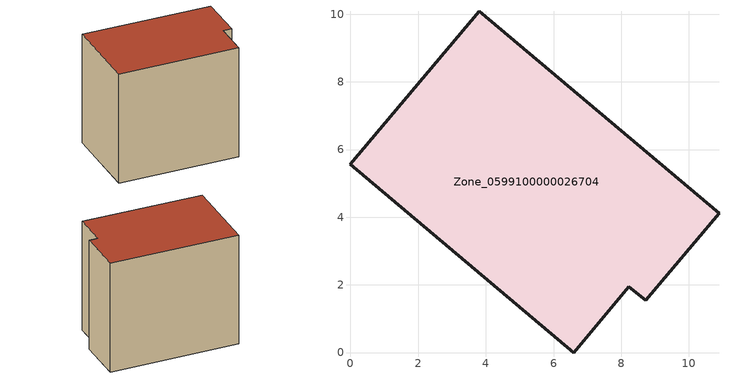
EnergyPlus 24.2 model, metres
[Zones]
Zone_0599100000026704
 floor ground (C_G): 0,5.56 3.81,10.08 10.89,4.11 8.73,1.54 8.22,1.94 6.6,0 z0
 wall outside (C_F): 3.81,10.08 0,5.56 6.6,0 8.22,1.94 8.73,1.54 10.89,4.11 3.81,10.08 z0:8.17
 roof outside (C_R): 10.89,4.11 3.81,10.08 0,5.56 6.6,0 8.22,1.94 8.73,1.54 z8.17
[BUILDING]
Pand.0599100000026704: North Axis=0; Terrain=City; Loads Convergence Tolerance Value=0.04; Temperature Convergence Tolerance Value=0.4; Solar Distribution=FullExterior; Maximum Number of Warmup Days=25; Minimum Number of Warmup Days=1
[Site:Location]
Rotterdam.The.Hague.AP_ZH_NLD Design_Conditions: Latitude=51.96; Longitude=4.45; Time Zone=1; Elevation=-4.5
[SITE:GROUNDTEMPERATURE:BUILDINGSURFACE]
18, 18, 18, 18, 18, 18, 18, 18, 18, 18, 18, 18
[MATERIAL] Thermal Absorptance=0.9; Solar Absorptance=0.7; Visible Absorptance=0.7
Name | Roughness | Thickness | Conductivity | Density | Specific Heat
G.TI.1946-1964 | MediumSmooth | 0.15 | 1 | 540 | 1210
F.TI.1946-1964 | Rough | 0.3 | 0.857143 | 1920 | 840
R.TI.1946-1964 | MediumRough | 0.2 | 0.277778 | 1500 | 1000
[CONSTRUCTION]
C_G: G.TI.1946-1964
C_F: F.TI.1946-1964
C_R: R.TI.1946-1964
[ZONE]
Zone_0599100000026704: Type=1; Multiplier=1; Ceiling Height=Autocalculate; Volume=Autocalculate; Floor Area=autocalculate; Part of Total Floor Area=Yes
[ZONEINFILTRATION:DESIGNFLOWRATE]
Infil_Zone_0599100000026704: Zone or ZoneList or Space or SpaceList=Zone_0599100000026704; Schedule=AlwaysOn; Design Flow Rate Calculation Method=Flow/Area; Flow Rate per Floor Area=0.003; Constant Term Coefficient=1; Temperature Term Coefficient=0; Velocity Term Coefficient=0; Velocity Squared Term Coefficient=0
[HVACTEMPLATE:ZONE:IDEALLOADSAIRSYSTEM]
Zone_0599100000026704: Maximum Heating Supply Air Temperature=50; Minimum Cooling Supply Air Temperature=13; Maximum Heating Supply Air Humidity Ratio=0.0156; Minimum Cooling Supply Air Humidity Ratio=0.0077; Heating Limit=NoLimit; Cooling Limit=NoLimit; Dehumidification Control Type=ConstantSensibleHeatRatio; Cooling Sensible Heat Ratio=0.7; Dehumidification Setpoint=60; Humidification Control Type=None; Humidification Setpoint=30; Outdoor Air Method=None; Outdoor Air Flow Rate per Person=0.00944; Outdoor Air Flow Rate per Zone Floor Area=0; Outdoor Air Flow Rate per Zone=0; Demand Controlled Ventilation Type=None; Outdoor Air Economizer Type=NoEconomizer; Heat Recovery Type=None; Sensible Heat Recovery Effectiveness=0.7; Latent Heat Recovery Effectiveness=0.65
[ZONECONTROL:THERMOSTAT]
ThermostatControl_Zone_0599100000026704: Zone or ZoneList=Zone_0599100000026704; Control Type Schedule=DualSetpointControlType; Control 1=Thermostat_Zone_0599100000026704; Temperature Difference Between Cutout And Setpoint=0
[THERMOSTATSETPOINT:DUALSETPOINT]
Thermostat_Zone_0599100000026704: Heating Setpoint Temperature Schedule=HeatingSetpoint_Zone_0599100000026704; Cooling Setpoint Temperature Schedule=CoolingSetpoint_Zone_0599100000026704
[SCHEDULE:COMPACT]
HeatingSetpoint_Zone_0599100000026704: Through: 12/31, For: AllDays, Until: 24:00, 21
CoolingSetpoint_Zone_0599100000026704: Through: 12/31, For: AllDays, Until: 24:00, 24
DualSetpointControlType: Through: 12/31, For: AllDays, Until: 24:00, 4
AlwaysOn: Through: 12/31, For: AllDays, Until: 24:00, 1
